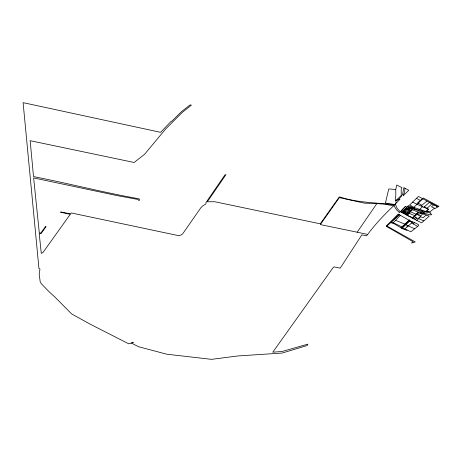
<?xml version="1.0" encoding="UTF-8"?>
<svg xmlns="http://www.w3.org/2000/svg" width="462" height="462" viewBox="0 0 462 462"><rect width="100%" height="100%" fill="white"/><g stroke="black" fill="none" stroke-linecap="round" stroke-linejoin="round"><path stroke-width="0.69" d="M404.966 188.253L404.579 192.977L402.887 194.773L403.118 195.865L408.783 190.28L403.834 187.607L402.702 193.89L402.887 194.773M401.911 226.894L391.505 221.87L386.925 226.045L415.292 241.944L411.48 243.07L413.132 241.759L386.29 226.334L398.128 214.056L410.793 221.252L414.553 222.586L418.589 224.676L418.549 225.722L410.885 231.791L407.045 229.96L406.808 230.336L402.633 228.759L393.064 223.14L392.706 223.423L390.823 222.499L399.411 214.726M416.793 220.403L420.536 216.759L420.258 216.661L423.267 217.689L426.218 214.974L422.759 213.739L418.341 218.566L423.873 220.871L429.267 216.095L426.137 215.049M376.83 203.644L364.316 203.13L339.339 197.603L320.333 224.578L357.161 232.207L376.83 203.644L384.378 204.164L394.057 205.896L396.604 209.91L399.48 212.641L400.242 211.844L397.153 208.362L395.674 204.897L394.658 204.799C376.588 202.581 358.339 202.887 340.817 197.274L339.31 196.945L320.247 223.822L214.651 201.709L207.288 201.813L225.964 174.653L224.977 174.832L205.908 202.703L205.942 203.898L202.685 205.954L200.855 207.733L182.6 233.963L181.046 235.048L178.378 235.608L71.217 212.942L70.524 213.912L60.73 211.914L60.493 212.249L70.288 214.287L42.874 252.616L41.274 253.367L39.235 233.812L41.049 233.605L46.09 226.576L45.582 226.472L40.922 232.935L39.316 233.044L33.645 177.922L117.671 195.715L137.982 199.434L138.912 200.496L139.691 200.115L139.108 198.851C103.777 192.533 68.809 183.512 33.518 176.594L30.157 140.691L134.147 162.48L144.577 154.279L165.639 129.013L182.34 112.324L191.395 105.145L190.153 104.862L181.445 111.677L171.697 121.321L171.246 121.2L160.585 132.328L23.1 102.651L38.947 268.486L39.975 269.046L39.178 273.908L40.211 281.884L41.459 283.887L49.203 291.845L54.845 296.985L71.685 313.964L90.546 324.347L128.644 343.792L133.362 342.44L131.445 343.122L138.473 346.691L166.695 354.198L211.55 359.349L237.849 355.959L282.218 353.049L307.27 345.461L307.877 344.132L282.155 351.478L272.794 352.183L333.414 267.192L334.592 266.984L340.223 268.127L361.862 234.858L366.626 235.851C374.821 224.532 384.534 214.38 394.658 204.799M409.909 220.72L402.477 227.939L404.862 229.031L407.958 225.756L414.697 228.777M418.439 210.787L419.08 210.014L425.462 212.029L430.671 212.774L430.082 213.519L431.768 214.304L430.965 214.951C423.013 213.71 416.268 208.714 408.241 207.969L407.692 208.449L406.543 207.738M412.901 208.426L413.409 207.86L415.107 208.628L408.731 207.559L407.288 206.589L408.57 205.567L413.409 207.86M401.218 212.15L407.062 207.311L405.457 206.266L400.41 211.665L406.97 215.257L412.191 209.702L418.358 212.15L414.726 215.638L408.882 213.225L412.191 209.702L408.241 207.969M395.547 203.863L400.011 199.168L395.645 200.589L396.171 202.368L395.229 204.626L385.429 203.037L388.767 188.935L395.749 189.495L395.83 195.449L395.212 199.064L395.645 200.589L398.354 199.555L401.594 196.148L401.264 195.663L401.178 189.813L401.882 187.647L396.771 185.025L395.749 189.495M405.746 206.45L401.495 210.505M393.226 222.748L400.387 215.24M426.986 201.103L421.049 205.879L421.806 205.278L417.613 202.818L423.238 197.973L438.9 206.329L437.953 206.861L418.422 196.448L409.736 204.903L413.79 207.357L425.681 211.481L428.436 209.274L428.823 209.402L424.376 206.791L423.885 207.213L422.464 206.745L412.589 202.131M409.216 213.277L407.109 215.327L415.257 219.612L416.782 218.047L418.601 218.653M386.29 226.334L399.047 214.535M413.79 207.357L422.77 198.822M411.636 222.932L413.201 223.908L414.553 222.586M396.13 200.427L401.287 195.409M419.577 209.552L422.464 206.745M418.358 212.15L412.225 218.012M409.546 220.455L401.547 228.118L409.869 220.149L409.361 219.889L400.97 227.778M424.278 213.167L423.423 213.975L419.155 212.48L412.624 218.22M413.981 218.924L415.713 217.348L416.782 218.047M407.016 227.102L412.676 222.003M418.306 215.003L422.724 211.088M423.885 207.213L426.726 208.518L432.126 203.794M423.873 220.871L421.592 222.869L415.257 219.612M424.376 206.791L429.446 202.385L437.953 206.861L435.117 208.466L431.514 206.809L433.91 204.73M409.667 220.969L411.14 221.408M411.457 217.608L411.896 217.238L407.109 215.327M425.681 211.481L427.956 211.74L428.424 211.353L427.032 210.724M404.914 210.747L402.575 212.687L403.932 213.508L406.271 211.567L404.083 210.245M406.473 209.453L408.033 208.16L409.39 208.986L407.831 210.279L405.642 208.951M403.055 212.364L404.071 211.521L403.187 210.984M407.588 208.61L406.566 209.453L405.682 208.916M405.44 211.065L406.999 209.771M404.995 213.542L409.528 209.783M434.482 208.212L430.261 211.648L427.956 211.74M423.354 212.763L424.821 211.839M414.114 209.026L419.08 210.014M357.161 232.207L367.694 234.419M420.576 212.988L422.759 213.739M405.445 224.388L395.564 220.287M407.565 206.37L412.745 208.391M404.862 229.031L407.045 229.96M416.967 214.414L420.668 216.031M410.291 211.7L416.164 214.27M426.726 208.518L428.436 209.274M405.913 224.775L407.958 225.756M410.903 221.604L412.335 222.309M420.755 200.647L416.476 198.342M413.201 223.908L417.665 226.426M407.253 208.807L408.61 209.632M408.212 212.301L408.755 212.624M404.135 211.394L405.492 212.214M403.355 212.041L404.712 212.861M414.529 216.609L415.713 217.348M406.704 208.073L402.171 211.833L406.11 214.218L410.643 210.458L406.704 208.073M410.083 210.747L406.341 213.848L406.883 214.177L410.626 211.076L410.083 210.747"/></g></svg>
